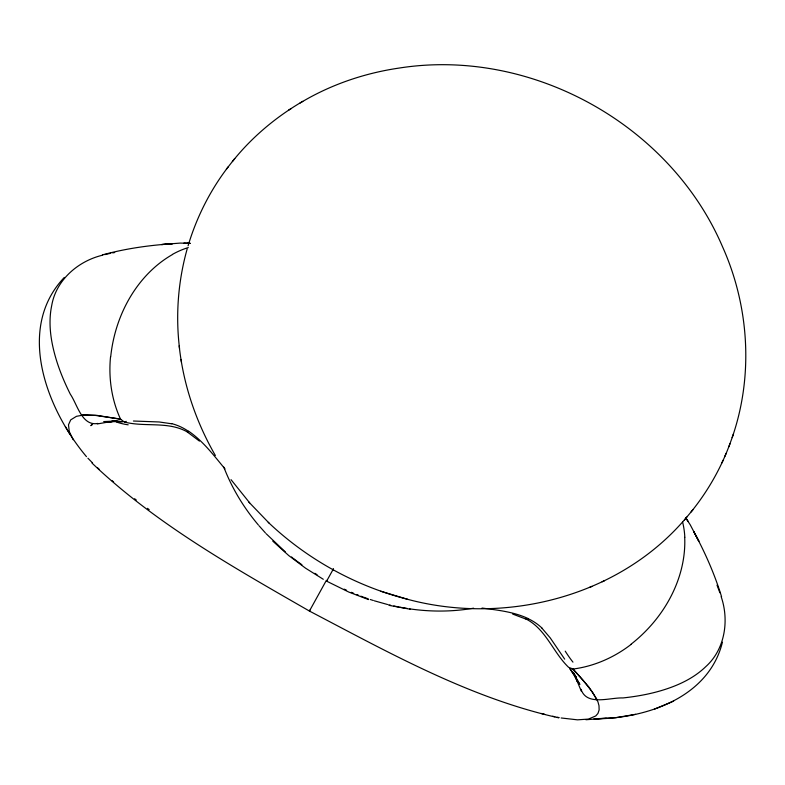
<?xml version="1.0" encoding="UTF-8"?>
<svg xmlns="http://www.w3.org/2000/svg" width="785" height="785" viewBox="0 0 785 785"><rect width="100%" height="100%" fill="white"/><g stroke="black" fill="none" stroke-linecap="round" stroke-linejoin="round"><path stroke-width="1.18" d="M187.173 248.923C178.117 281.167 175.477 315.207 179.539 348.462M732.16 437.608C753.639 375.887 749.214 306.219 722.543 246.784C670.056 124.187 530.758 47.267 399.045 68.079C364.201 73.191 330.21 84.809 300.027 103.041M188.076 245.813C196.593 217.327 210.154 190.313 228.298 166.744M722.416 642.199C708.816 697.943 645.447 718.883 593.97 718.864L615.646 717.716L635.565 714.321M691.035 512.006C707.589 491.587 720.836 468.459 729.932 443.79M728.892 446.714L733.465 433.948M721.906 462.885L723.093 460.255M724.604 456.821L726.194 453.288M327.011 580.429L326.54 581.302L333.331 569.037M332.497 570.43L333.34 568.889M309.987 610.043L309.427 611.054C389.331 652.875 469.95 698.071 558.724 717.824M326.383 580.341L309.427 611.054C233.567 567.418 155.803 523.88 92.041 463.111M232.37 161.582C251.74 137.257 275.977 116.955 302.814 101.324M226.384 169.177L234.764 158.521M64.331 277.409C15.435 328.778 46.806 409.485 86.458 456.644M268.254 522.329C307.004 559.106 355.046 585.757 406.787 599.083L407.749 599.347C506.256 625.704 620.552 596.276 686.865 517.001M684.441 519.925L692.969 509.671M92.551 424.008L90.844 425.666L92.512 424.43M288.586 110.155L291.186 108.556M589.457 587.494L591.998 586.375M602.105 581.793L604.548 580.714M654.611 709.061L673.618 701.142M73.172 439.728L69.286 431.554L68.481 424.822L70.709 419.877L76.449 416.325L84.407 414.853L95.181 415.393L117.976 418.699L120.664 419.239L124.334 422.036L126.277 421.368M102.737 255.154C78.284 260.905 56.098 279.941 51.731 305.434C47.757 324.313 51.261 343.889 56.991 362.022C60.543 373.091 65.126 383.796 70.316 394.188C77.46 404.638 81.866 426.324 97.801 423.439M104.709 254.634L110.675 253.28M102.433 254.88C125.296 248.678 148.846 245.273 172.445 243.752L161.582 244.547L180.128 243.095L189.999 243.301M109.988 421.967L116.013 420.829M112.677 252.898L114.688 252.535M116.17 420.691L97.271 423.949M473.571 608.189C452.425 611.868 430.71 611.927 409.485 608.836M106.848 422.222L116.798 421.025M81.826 415.088L96.8 415.343L120.664 419.239M585.953 719.737L606.275 718.196M116.729 420.946L103.846 421.594L122.735 421.673L112.186 420.819L121.263 421.614M581.037 689.318C586.709 706.245 609.513 697.443 623.005 697.934C634.545 696.697 646.045 694.774 657.261 691.742C674.914 686.914 692.507 679.516 705.813 666.612C725.055 649.332 729.334 620.415 721.16 596.659M187.723 243.203L190.019 243.262M183.955 243.046L189.793 243.301M133.421 421.025L159.119 421.967L171.787 423.792M482.019 608.051C497.749 610.131 513.969 611.839 528.482 618.717M407.386 608.503L400.046 607.247M561.147 717.971L577.485 719.835L588.465 719.08L595.756 715.94L597.934 713.457L599.132 709.954L598.994 705.686L597.905 701.712L592.646 692.38L582.598 679.663L572.971 668.977L568.644 667.358C553.023 652.413 545.977 629.04 525.832 618.894M389.154 605.392L410.339 609.238M556.987 717.176L559.087 717.588M393.785 605.981L398.996 607.05M552.65 716.244L554.838 716.734M124.334 422.036C145.333 427.452 168.922 420.77 188.282 432.515M388.604 604.774L390.675 605.255M387.574 604.519L374.278 600.79M541.238 713.437L544.751 714.36M380.666 591.213L407.749 599.347M370.245 599.495L373.267 600.486M368.234 598.827L363.337 597.091M360.904 596.188L362.533 596.796M512.664 614.056L526.794 619.424M368.459 599.573L348.844 592.086L326.619 581.155M356.881 594.618L358.49 595.256M351.287 592.312L353.682 593.323M344.193 589.152L346.548 590.232M314.844 573.305L317.052 574.659M323.302 579.291L305.542 568.173L288.743 555.564L272.787 541.15M188.606 431.191C203.158 441.131 213.834 455.467 224.961 468.88M301.901 564.729L297.701 561.697M147.433 508.327L149.189 509.622M297.005 561.177L293.561 558.567M187.33 431.986L199.429 441.101M134.598 498.74L136.266 500.006M291.51 556.967L292.874 558.037M111.921 480.548L113.609 481.961M285.397 551.973L266.125 533.692M97.683 467.87L99.44 469.518M231.025 479.655L249.669 502.861M541.974 628.196L550.256 637.93L564.69 659.155M92.581 462.964L87.92 458.204M248.776 502.007L268.951 522.977M572.971 668.977L588.897 687.042L597.022 699.543M265.409 532.907L259.03 525.764M258.343 524.949C243.772 507.738 231.909 488.191 223.823 467.124M570.626 669.733L576.102 676.964L569.792 668.516L579.85 684.412L572.991 672.166L577.721 682.204L574.07 673.52M685.59 517.688L690.231 524.802L698.885 541.267L693.754 531.631C705.028 552.404 714.635 574.149 721.582 596.777M686.119 518.443L688.249 521.534M65.381 426.598L69.993 434.34M215.375 455.516C196.014 421.898 183.268 384.464 179.186 345.832M581.302 691.202L573.59 672.588M717.009 585.159L719.904 592.773M181.08 359.471L181.453 362.209M120.605 419.278A106.053 87.478 -82.7 0 1 110.518 356.92M128.181 424.822A142.36 51.584 -24.3 0 1 116.337 421.938M110.685 356.939A124.099 101.775 -82.7 0 1 172.523 254.507M172.464 254.379A105.818 87.037 -83.4 0 1 188.282 247.569M171.827 423.664A95.368 70.395 -72.5 0 1 188.518 431.367M631.12 644.387A106.034 87.567 -39.4 0 1 572.971 669.046M572.952 662.128A142.389 45.795 78.3 0 1 565.229 651.138M684.697 537.362A124.079 101.883 -39.4 0 1 631.012 644.249M682.587 521.956A105.798 87.125 -38.7 0 1 684.834 537.332M528.423 618.815A94.612 69.561 -50.1 0 1 542.042 628.128"/></g></svg>
